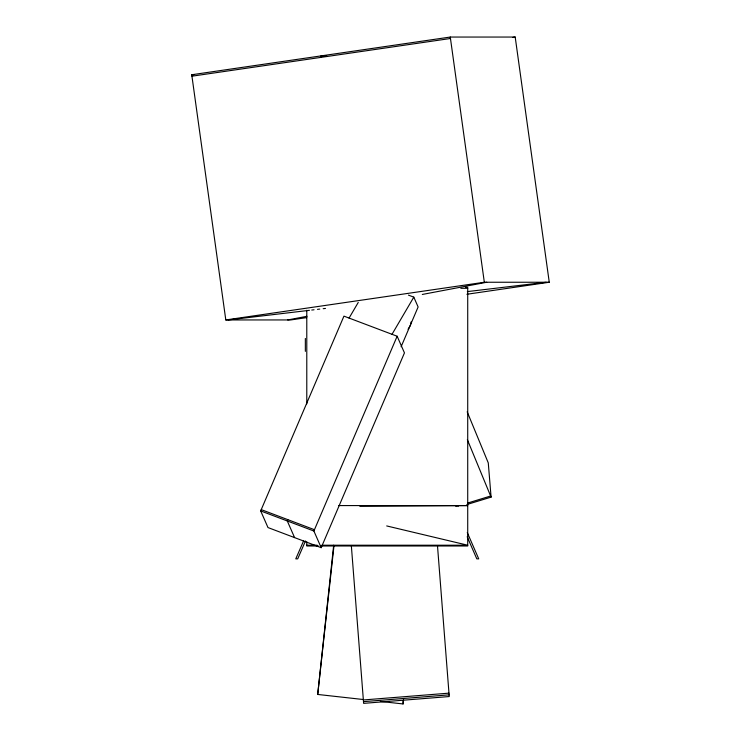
<?xml version="1.0" encoding="UTF-8"?>
<svg xmlns="http://www.w3.org/2000/svg" width="741" height="741" viewBox="0 0 741 741"><rect width="100%" height="100%" fill="white"/><g stroke="black" fill="none" stroke-linecap="round" stroke-linejoin="round"><path stroke-width="1.11" d="M333.682 545.209L317.704 694.447L363.229 699.513M317.704 694.447L333.932 546.21M380.309 701.412L403.067 703.95L403.567 699.356M411.079 321.937L410.468 325.216L408.059 329.282M260.684 510.92L343.944 316.138L397.148 336.238L404.456 352.883L321.196 547.673L267.992 527.564L260.684 510.92L313.888 531.019L321.196 547.673M287.841 519.663L287.286 520.969L294.594 537.614M313.888 531.019L397.148 336.238M401.113 346.76L418.119 306.978L413.802 297.132L408.43 295.113M303.569 540.967L295.779 558.862L297.706 558.862L305.487 540.967M349.076 318.074L358.246 302.43M392.017 334.302L413.802 297.132M467.469 503.102L490.625 496.016M466.83 504.547L491.088 497.137L488.273 462.903L467.173 411.801M287.758 319.945L306.978 316.305M422.305 294.455L486.754 282.247M306.746 317.611L290.731 319.945L225.801 319.945L191.743 74.748L450.269 37.05L515.199 37.05L549.257 282.247L466.895 294.26M191.947 76.193L450.463 38.495M512.911 37.383L515.199 37.05M225.801 319.945L484.327 282.247L549.257 282.247M228.237 319.945L309.46 310.322M311.748 310.044L314.036 309.775M317.463 309.368L319.76 309.099M323.187 308.691L325.475 308.423M467.339 291.602L546.274 282.247M363.368 699.958L448.981 693.15M363.498 701.653L449.111 694.854M359.848 506.26L467.719 505.575L338.637 505.575M326.698 55.899L321.001 55.899L321.205 57.344M191.743 74.748L194.022 74.748M465.422 287.286L467.719 287.286L467.719 545.987L320.677 545.987M460.819 288.295L467.719 288.295M306.783 545.219L317.204 545.219M321.835 545.219L467.719 545.219L386.691 525.934M318.361 545.987L306.783 545.987L306.783 541.819M261.24 509.613L314.443 529.713M457.475 505.575L458.114 506.52M455.548 505.575L456.197 506.52M467.275 532.547L478.723 558.862L476.806 558.862L467.182 536.753M467.349 439.645L491.088 497.137M450.269 37.05L484.327 282.247M437.477 545.589L449.241 696.549L363.627 703.357L351.327 545.478M403.067 700.653L403.067 703.95M306.783 310.257L306.783 403.873M305.348 338.461L305.348 351.373"/></g></svg>
